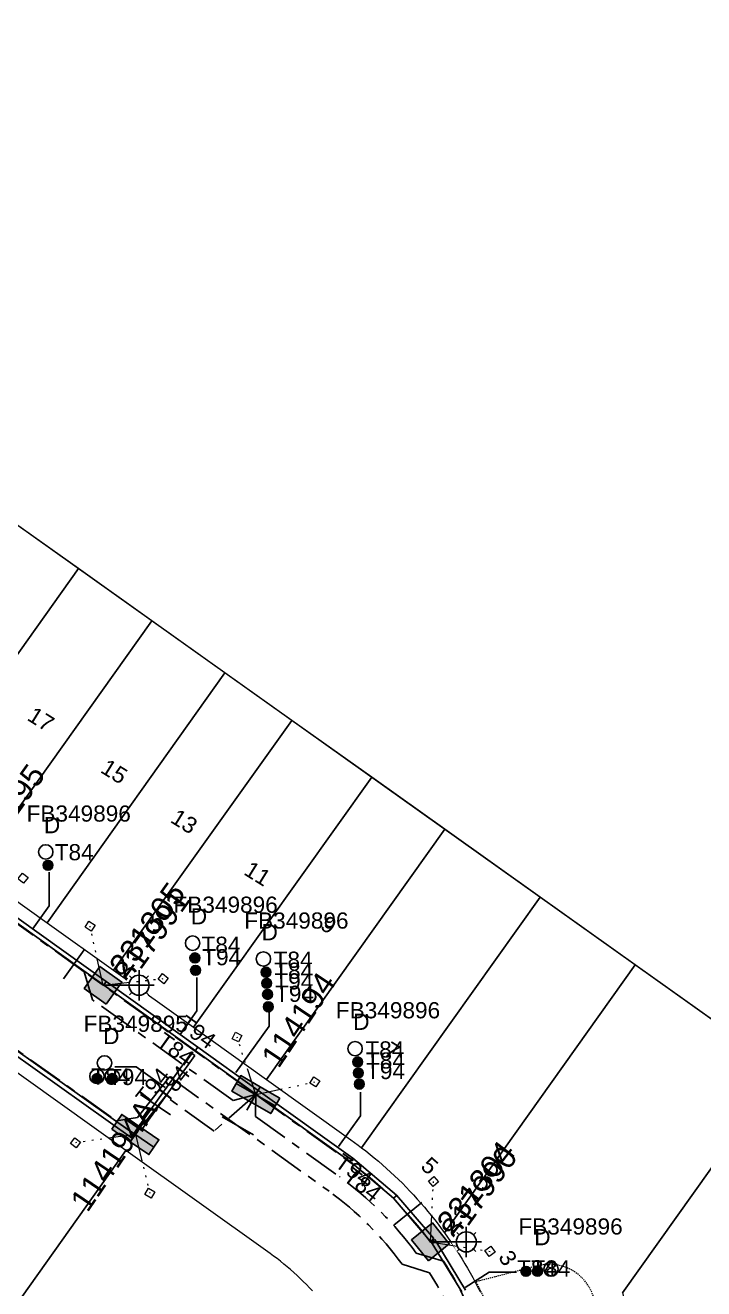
# Model space of a CAD drawing. Header units: metres. Extents: x 307635 to 308805, y 6256169 to 6257356.
# Drawn here: x 308275.2 to 308350.6, y 6257000.1 to 6257140.7 of the extents above; entities that cross this region are included whole.
import ezdxf
from ezdxf.enums import TextEntityAlignment as Align

# ---------------------------------------------------------------- set-up
doc = ezdxf.new("R2010")
doc.units = ezdxf.units.M
for name, pattern in [('Cable Exist UG', [7, 4, -1, 1, -1]), ('DASHED', [19.05, 12.7, -6.35]), ('HIDDEN2', [0.1875, 0.125, -0.0625]), ('PHANTOMX2', [6.6, 3, -0.75, 0.2, -0.75, 0.2, -0.75, 0.2, -0.75])]:
    doc.linetypes.add(name, pattern=pattern)
doc.layers.get('0').update_dxf_attribs({"color": 6})
doc.layers.get('Defpoints').update_dxf_attribs({"color": 250})
for name, color, linetype, lineweight in [('Cadastre Land Parcels_SP_EXT', 118, 'Continuous', 15), ('Cadastre Other Property_SP_EXT', 138, 'DASHED', 15), ('Mains_LV_EXT', 163, 'Continuous', 25), ('Services_SP_EXT', 42, 'PHANTOMX2', 20)]:
    doc.layers.add(name, color=color, linetype=linetype, lineweight=lineweight)
for name, color, linetype in [('Duct_SP_EXT', 30, 'Continuous'), ('Equip_SP_SL_EXT', 7, 'Continuous'), ('SupportsUG_SP_LV_EXT', 7, 'Continuous'), ('SupportsUG_SP_LV_SL_EXT', 7, 'Continuous')]:
    doc.layers.add(name, color=color, linetype=linetype)
doc.styles.add('COLUMN_LABEL', font='arial.ttf', dxfattribs={"height": 2})
doc.styles.add('iecARIAL', font='arial.ttf', dxfattribs={"height": 2})
doc.styles.add('POLE_LABEL', font='arial.ttf', dxfattribs={"height": 2})
doc.styles.add('SL_LABEL', font='arial.ttf', dxfattribs={"height": 2})
doc.styles.get("Standard").update_dxf_attribs({"font": 'arial.ttf'})

# ---------------------------------------------------------------- blocks, each defined once
blk = doc.blocks.new('COLUMN_EXT')
blk.add_hatch(color=256).paths.add_polyline_path([(1.5, -1.5), (1.5, 1.5), (-1.5, 1.5), (-1.5, -1.5)])
blk.add_lwpolyline([(1.5, 1.5), (-1.5, 1.5), (-1.5, -1.5), (1.5, -1.5)], close=True)
at = {"layer": 'Defpoints', "flags": 128}
for points in [[(0, 0), (0, -2)], [(2, -4), (-2, -4)]]:
    blk.add_lwpolyline(points, dxfattribs=at)
at = {"flags": 9}
for tag, p in [('STREETNAME', (-1.81, 1.6)), ('LOCATION', (-1.81, 1.4)), ('SUBURB', (-1.81, 1.8)), ('NOTES', (-1.81, 2)), ('COLUMN_TYPE', (-1.81, 0.4)), ('OWNED_BY', (-1.81, 0.6)), ('LEGEND', (-1.81, 1.2)), ('USAGE', (-1.81, 1)), ('STATE', (-1.81, 0.8))]:
    blk.add_attdef(tag, text='', height=0.2, rotation=180, dxfattribs=at).set_placement(p, align=Align.MIDDLE_LEFT)
at = {"flags": 1}
blk.add_attdef('Z', (-1.81, 2.35), '', height=0.2, rotation=180, dxfattribs=at)
at = {"flags": 9}
for tag, style, p in [('STRUCTURE_PLANT_NUMBER', 'POLE_LABEL', (-1.81, -0.03)), ('STREET_CODE', 'COLUMN_LABEL', (-1.81, 0.2))]:
    blk.add_attdef(tag, text='', height=0.2, rotation=180, dxfattribs=dict(at, style=style)).set_placement(p, align=Align.MIDDLE_LEFT)
at = {"style": 'COLUMN_LABEL', "width": 0.9, "flags": 8}
blk.add_attdef('ASSET_NUM', text='', height=2, rotation=270, dxfattribs=at).set_placement((2, -4), align=Align.MIDDLE_LEFT)
blk = doc.blocks.new('PILLAR_EXT')
blk.add_hatch(color=256).paths.add_polyline_path([(2.5, -1), (2.5, 1), (-2.5, 1), (-2.5, -1)])
for p, q in [((2.5, 0), (-2.5, 0)), ((0, -1), (0, 1))]:
    blk.add_line(p, q)
at = {"ltscale": 10}
blk.add_line((-2.5, 0), (2.5, 0), dxfattribs=at)
blk.add_lwpolyline([(2.5, 1), (1.25, 1), (-1.25, 1), (-2.5, 1), (-2.5, -1), (2.5, -1)], close=True)
at = {"layer": 'Defpoints'}
for p, q in [((0, 0), (0, -2)), ((2, -4), (-2, -4))]:
    blk.add_line(p, q, dxfattribs=at)
for tag, p, flags in [('STREETNAME', (0, 1.8), 9), ('SUBURB', (0, 2), 1), ('PARENT', (0, 1.6), 9), ('SUPPORT_TYPE', (0, 0.6), 9), ('OWNED_BY', (0, 0.2), 9), ('LOCATION', (0, 1.2), 9), ('LEGEND', (0, 1), 9), ('USAGE', (0, 0.8), 9), ('NOTES', (0, 1.4), 9), ('STATE', (0, 0.4), 9)]:
    blk.add_attdef(tag, p, '', height=0.2, rotation=180, dxfattribs=dict(flags=flags))
at = {"width": 0.9, "flags": 8}
blk.add_attdef('ASSET_NUM', text='', height=2, rotation=270, dxfattribs=at).set_placement((2, -4), align=Align.MIDDLE_LEFT)
blk = doc.blocks.new('DUCT_EXT')
blk.add_circle((0, 0.8), 0.8)
at = {"flags": 1}
blk.add_attdef('Z', (0, 0), '', height=0.2, dxfattribs=at)
at = {"flags": 9}
for tag, p in [('DUCT_CODE', (0, 0)), ('XSECT_TYPE', (0, -0.2)), ('STATE', (0, -0.6)), ('FB_REFERENCE', (0, -0.4)), ('NOTES', (0, -0.8))]:
    blk.add_attdef(tag, text='', height=0.2, dxfattribs=at).set_placement(p, align=Align.MIDDLE_LEFT)
blk = doc.blocks.new('SL_LANTERN_EXT')
at = {"flags": 9}
for tag, p in [('LRATECODE', (-7.4, 0)), ('LOUTREACHVOCAB', (-7.2, 0)), ('LOUTREACH', (-7, 0)), ('LANTNUMBER', (-6.6, 0)), ('LNEW', (-6.4, 0)), ('LMASTVOCAB', (-6.2, 0)), ('LMAST', (-6, 0)), ('LLAMPVOCAB', (-5.8, 0)), ('LLAMP', (-5.6, 0)), ('LEXIST', (-5.4, 0)), ('LCHARGE3PERCENT', (-5.2, 0)), ('LCHARGE3', (-5, 0)), ('LCHARGE2PERCENT', (-4.8, 0)), ('LCHARGE2', (-4.6, 0)), ('LCHARGE1PERCENT', (-4.4, 0)), ('LCHARGE1', (-4.2, 0)), ('LCATEGORY', (-4, 0)), ('LBRACKETVOCAB', (-3.8, 0)), ('LBRACKET', (-3.6, 0)), ('LKINGHEIGHT', (-3.4, 0)), ('CREPLACE', (-3.2, 0)), ('CREMOVE', (-3, 0)), ('CNUMBER', (-2.8, 0)), ('CNEW', (-2.6, 0)), ('CEXIST', (-2.4, 0)), ('USAGE', (-2.2, 0)), ('STATE', (-2, 0)), ('OWNED_BY', (-1.8, 0)), ('ORIENTATION', (-1.6, 0)), ('OPERATING_VOLTAGE', (-1.4, 0)), ('NO_PHASES', (-1.2, 0)), ('LANTERN_TYPE', (-1, 0)), ('LANTERN_PURPOSE', (-0.8, 0)), ('CONTROL_TYPE', (-0.6, 0)), ('CONSTRUCTED_VOLTAGE', (-0.4, 0))]:
    blk.add_attdef(tag, text='', height=0.001, rotation=270, dxfattribs=at).set_placement(p, align=Align.MIDDLE_LEFT)
at = {"style": 'SL_LABEL', "flags": 9}
blk.add_attdef('STREET_CODE', text='', height=0.001, rotation=270, dxfattribs=at).set_placement((0, 0), align=Align.MIDDLE_LEFT)
at = {"flags": 1}
blk.add_attdef('Z', (0, 0), '', height=0.001, rotation=270, dxfattribs=at)
at = {"width": 0.9}
blk.add_attdef('LNUMBER', text='', height=1, dxfattribs=at).set_placement((7, -1), align=Align.MIDDLE_LEFT)
at = {"flags": 9}
for tag, p in [('LREMOVE', (0, -7.6)), ('LREPLACE', (0, -7.8)), ('LTYPE', (0, -8)), ('LTYPEVOCAB', (0, -8.2)), ('LEGEND', (0, -8.4)), ('SUBURB', (0, -8.6)), ('STREETNAME', (0, -8.8)), ('LOCATION', (0, -9)), ('NOTES', (0, -9.2)), ('MAINTAINED_BY', (0, -9.86))]:
    blk.add_attdef(tag, text='', height=0.001, dxfattribs=at).set_placement(p, align=Align.MIDDLE_LEFT)
blk.add_attdef('OPERATED_BY', (0, -9.61), '', height=0.001, dxfattribs=at)
blk.add_wipeout([(5.69, 0), (5.06, -1.06), (4, -1.69), (2.94, -1.06), (2.31, 0), (2.94, 1.06), (4, 1.69), (5.06, 1.06)])
for p, q in [((4, 1.69), (4, 0)), ((0, 0), (4, 0)), ((2.94, 1.06), (3.2, 0.8)), ((5.06, 1.06), (4.8, 0.8)), ((2.94, -1.06), (3.2, -0.8)), ((4, 0), (5.69, 0)), ((4, 0), (4, -1.69)), ((5.06, -1.06), (4.8, -0.8))]:
    blk.add_line(p, q)
blk.add_circle((4, 0), 1.12)
blk = doc.blocks.new('CCP_EXT')
at = {"flags": 9}
for tag, p in [('LEGEND', (0, -1.4)), ('STATE', (0, -1.8)), ('LIFE_SUPPORT', (0, -1.6)), ('NOTES', (0, -2))]:
    blk.add_attdef(tag, text='', height=0.2, dxfattribs=at).set_placement(p, align=Align.MIDDLE_LEFT)
blk.add_wipeout([(0, 0.57), (0.57, 0), (0, -0.57), (-0.57, 0)])
blk.add_lwpolyline([(-0.57, 0), (0, 0.57), (0.57, 0), (0, -0.57), (-0.57, 0)])
at = {"flags": 1}
blk.add_attdef('Z', (0, 0), '', height=0.2, dxfattribs=at)
at = {"flags": 9}
for tag, p in [('CCP_TYPE', (0, 0)), ('CONSTRUCTED_VOLTAGE', (0, -0.2)), ('OPERATING_VOLTAGE', (0, -0.6)), ('ORIENTATION', (0, -0.8)), ('OWNED_BY', (0, -1)), ('NO_PHASES', (0, -0.4)), ('USAGE', (0, -1.2))]:
    blk.add_attdef(tag, text='', height=0.2, dxfattribs=at).set_placement(p, align=Align.MIDDLE_LEFT)
blk = doc.blocks.new('CABLE_LARGE_EXT')
h = blk.add_hatch(color=256)
edge = h.paths.add_edge_path()
edge.add_arc((0, 0.55), 0.55, 0, 360)
blk.add_circle((0, 0.55), 0.55)
at = {"flags": 1}
blk.add_attdef('Z', (0, 0), '', height=0.2, dxfattribs=at)
at = {"flags": 9}
for tag, p in [('COND_CODE', (0, 0)), ('STATE', (0, -0.4)), ('XSECT_SIZE', (0, -0.6)), ('FB_REFERENCE', (0, -0.2)), ('NOTES', (0, -0.8))]:
    blk.add_attdef(tag, text='', height=0.2, dxfattribs=at).set_placement(p, align=Align.MIDDLE_LEFT)

msp = doc.modelspace()

# ---------------------------------------------------------------- linework, layer by layer
at = {"layer": 'Cadastre Land Parcels_SP_EXT', "linetype": 'Continuous'}
for points in [[(308210.04, 6257231.81), (308196.66, 6257140.37), (308196.66, 6257140.37), (308377.3, 6257011.76)], [(308341.61, 6256999.69), (308359.33, 6257024.56), (308343.03, 6257036.16), (308321.82, 6257006.37), (308322.16, 6257005.89), (308322.5, 6257005.41), (308322.83, 6257004.92), (308323.15, 6257004.43), (308323.47, 6257003.93), (308323.78, 6257003.43), (308324.08, 6257002.93), (308324.38, 6257002.42), (308324.67, 6257001.91), (308324.96, 6257001.39), (308325.23, 6257000.87), (308325.5, 6257000.35), (308325.77, 6256999.83)], [(308307.12, 6256999.9), (308306.79, 6257000.26), (308306.46, 6257000.61), (308306.11, 6257000.95), (308305.77, 6257001.29), (308305.42, 6257001.62), (308305.06, 6257001.95), (308304.7, 6257002.27), (308304.33, 6257002.58), (308303.96, 6257002.89), (308303.58, 6257003.2), (308303.2, 6257003.49), (308302.81, 6257003.78), (308302.42, 6257004.07), (308286.38, 6257015.52), (308264.1, 6256984.18)]]:
    msp.add_lwpolyline(points, dxfattribs=at)
for points in [[(308281.1, 6257080.25), (308272.95, 6257086.05), (308253.19, 6257058.28), (308261.33, 6257052.47), (308281.1, 6257080.25)], [(308289.25, 6257074.45), (308281.1, 6257080.25), (308261.33, 6257052.47), (308269.47, 6257046.66), (308289.25, 6257074.45)], [(308297.39, 6257068.66), (308289.25, 6257074.45), (308269.47, 6257046.66), (308277.61, 6257040.85), (308297.39, 6257068.66)], [(308304.84, 6257063.35), (308297.39, 6257068.66), (308277.61, 6257040.85), (308285.01, 6257035.56), (308304.84, 6257063.35)], [(308313.73, 6257057.03), (308304.84, 6257063.35), (308285.01, 6257035.56), (308293.89, 6257029.22), (308313.73, 6257057.03)], [(308321.84, 6257051.25), (308313.73, 6257057.03), (308293.89, 6257029.22), (308302.03, 6257023.41), (308321.84, 6257051.25)], [(308332.45, 6257043.7), (308321.84, 6257051.25), (308302.03, 6257023.41), (308311.41, 6257016.71), (308311.81, 6257016.42), (308312.2, 6257016.13), (308312.59, 6257015.83), (308332.45, 6257043.7)], [(308343.03, 6257036.16), (308332.45, 6257043.7), (308312.59, 6257015.83), (308313.07, 6257015.47), (308313.54, 6257015.09), (308314.01, 6257014.71), (308314.47, 6257014.32), (308314.92, 6257013.93), (308315.38, 6257013.53), (308315.82, 6257013.12), (308316.26, 6257012.71), (308316.7, 6257012.29), (308317.13, 6257011.87), (308317.55, 6257011.44), (308317.97, 6257011.01), (308318.38, 6257010.57), (308318.79, 6257010.12), (308319.19, 6257009.67), (308319.58, 6257009.21), (308319.97, 6257008.75), (308320.35, 6257008.29), (308320.73, 6257007.82), (308321.1, 6257007.34), (308321.46, 6257006.86), (308321.82, 6257006.37), (308343.03, 6257036.16)], [(308286.38, 6257015.52), (308271.73, 6257025.98), (308263.82, 6257014.85), (308261.82, 6257000.97), (308259.81, 6256987.1), (308264.1, 6256984.18), (308286.38, 6257015.52)], [(308377.35, 6257003.68), (308377.35, 6257004.8), (308377.35, 6257005.92), (308377.33, 6257007.04), (308377.31, 6257008.17), (308377.29, 6257009.29), (308377.25, 6257010.41), (308377.3, 6257011.76), (308359.33, 6257024.56), (308341.61, 6256999.69), (308342.85, 6256994.84), (308377.35, 6257003.68)]]:
    msp.add_lwpolyline(points, close=True, dxfattribs=at)
at = {"layer": 'Cadastre Other Property_SP_EXT', "linetype": 'HIDDEN2'}
msp.add_lwpolyline([(308329.7, 6256988.08), (308335.76, 6256989.59), (308335.76, 6256989.59, 0.426835), (308339.24, 6256995.99), (308339.24, 6256995.99), (308338.42, 6256999.12), (308338.42, 6256999.12, 0.419081), (308331.98, 6257002.64), (308331.98, 6257002.64), (308325.33, 6257000.92), (308325.33, 6257000.92, -0.071143), (308329.32, 6256989.5), (308329.32, 6256989.5), (308329.7, 6256988.08)], format="xyb", close=True, dxfattribs=at)
at = {"layer": 'Duct_SP_EXT'}
for p, q in [((308294.11, 6257026.62), (308294.25, 6257026.81)), ((308294.11, 6257026.62), (308294.25, 6257026.81)), ((308294.11, 6257026.62), (308300.81, 6257021.82)), ((308294.39, 6257027.01), (308294.25, 6257026.81)), ((308294.39, 6257027.01), (308294.25, 6257026.81)), ((308287.75, 6257018.12), (308293.65, 6257026.36)), ((308288.14, 6257017.84), (308294.04, 6257026.08)), ((308293.65, 6257026.36), (308293.84, 6257026.22)), ((308294.04, 6257026.08), (308293.84, 6257026.22)), ((308301.09, 6257022.21), (308300.95, 6257022.02)), ((308301.09, 6257022.21), (308300.95, 6257022.02)), ((308300.81, 6257021.82), (308300.95, 6257022.02)), ((308300.81, 6257021.82), (308300.95, 6257022.02)), ((308287.75, 6257018.12), (308287.94, 6257017.98)), ((308288.14, 6257017.84), (308287.94, 6257017.98)), ((308287.12, 6257016.86), (308287.26, 6257017.05)), ((308287.4, 6257017.25), (308287.26, 6257017.05)), ((308311.34, 6257014.28), (308311.48, 6257014.47)), ((308311.34, 6257014.28), (308311.48, 6257014.47)), ((308311.34, 6257014.28), (308311.34, 6257014.28)), ((308311.34, 6257014.28), (308316.14, 6257010.2)), ((308311.62, 6257014.67), (308311.48, 6257014.47)), ((308311.63, 6257014.66), (308311.48, 6257014.47)), ((308311.62, 6257014.67), (308311.63, 6257014.66)), ((308311.63, 6257014.66), (308316.48, 6257010.54)), ((308316.14, 6257010.2), (308316.31, 6257010.37)), ((308316.48, 6257010.54), (308316.31, 6257010.37))]:
    msp.add_line(p, q, dxfattribs=at)
for points in [[(308277.86, 6257046.46), (308277.86, 6257042.73), (308275.99, 6257040.12)], [(308294.27, 6257034.78), (308294.27, 6257031.05), (308292.4, 6257028.44)], [(308285.15, 6257024.82), (308287.52, 6257024.82), (308290.73, 6257022.52)], [(308312.49, 6257022.02), (308312.49, 6257019.38), (308310.04, 6257015.96)], [(308329.83, 6257001.98), (308326.78, 6257001.98), (308324.1, 6257000.29)]]:
    msp.add_lwpolyline(points, dxfattribs=at)
at = {"layer": 'Mains_LV_EXT', "linetype": 'Cable Exist UG'}
msp.add_lwpolyline([(308300.82, 6257021.74), (308296.18, 6257017.68), (308296.18, 6257017.68), (308290.79, 6257021.55), (308287.43, 6257017.3)], dxfattribs=at)

# ---------------------------------------------------------------- block references
at = {"layer": 'Duct_SP_EXT'}
for name, p, rotation in [('DUCT_EXT', (308278.27, 6257048.73), 90.01626128659078), ('CABLE_LARGE_EXT', (308278.27, 6257047.24), 90.01626128659078), ('DUCT_EXT', (308294.6, 6257038.58), 90.01626128659078), ('DUCT_EXT', (308302.47, 6257036.82), 90.01626128659078), ('CABLE_LARGE_EXT', (308294.68, 6257035.56), 90.01626128659078), ('CABLE_LARGE_EXT', (308302.51, 6257035.35), 90), ('CABLE_LARGE_EXT', (308302.59, 6257034.12), 90), ('CABLE_LARGE_EXT', (308302.69, 6257032.88), 90.01626128659078), ('CABLE_LARGE_EXT', (308302.77, 6257031.5), 90.01626128659078), ('DUCT_EXT', (308312.67, 6257026.85), 90.01626128659078), ('CABLE_LARGE_EXT', (308312.71, 6257025.37), 90), ('CABLE_LARGE_EXT', (308312.78, 6257024.14), 90), ('CABLE_LARGE_EXT', (308312.89, 6257022.9), 90.01626128659078)]:
    msp.add_blockref(name, p, dxfattribs=dict(at, rotation=rotation))
for name, p in [('DUCT_EXT', (308284, 6257024.46)), ('DUCT_EXT', (308283.16, 6257022.97)), ('CABLE_LARGE_EXT', (308283.16, 6257022.97)), ('DUCT_EXT', (308284.86, 6257022.97)), ('CABLE_LARGE_EXT', (308284.86, 6257022.97)), ('CABLE_LARGE_EXT', (308330.87, 6257001.53)), ('CABLE_LARGE_EXT', (308332.17, 6257001.55)), ('DUCT_EXT', (308333.66, 6257001.53))]:
    msp.add_blockref(name, p, dxfattribs=at)
at = {"layer": 'SupportsUG_SP_LV_SL_EXT'}
ref = msp.add_blockref('COLUMN_EXT', (308283.84, 6257033.9), dxfattribs=dict(at, rotation=234.4003321838657))
ref.add_attrib('ASSET_NUM', '817991', dxfattribs={"layer": '0', "height": 2.5, "rotation": 54.4003, "style": 'COLUMN_LABEL'}).set_placement((308285.84, 6257034.65), align=Align.MIDDLE_LEFT)
ref = msp.add_blockref('COLUMN_EXT', (308320.24, 6257005.35), dxfattribs=dict(at, rotation=218.970325786021))
ref.add_attrib('ASSET_NUM', '817990', dxfattribs={"layer": '0', "height": 2.5, "rotation": 54.1623, "style": 'COLUMN_LABEL'}).set_placement((308322.24, 6257006.1), align=Align.MIDDLE_LEFT)

# ---------------------------------------------------------------- texts
at = {"layer": 'Cadastre Land Parcels_SP_EXT'}
for s, rotation, p in [('17', 328.1312, (308275.28, 6257063.46)), ('15', 328.1355, (308283.43, 6257057.65)), ('13', 328.1195, (308291.21, 6257052.1)), ('11', 328.1307, (308299.37, 6257046.29)), ('9', 328.127, (308307.87, 6257040.23)), ('7', 328.1284, (308314.9, 6257026.21)), ('5', 318.6522, (308319.05, 6257013.61)), ('3', 302.2798, (308327.73, 6257003.68))]:
    msp.add_text(s, height=1.8, rotation=rotation, dxfattribs=at).set_placement(p)
at = {"layer": 'Duct_SP_EXT'}
for s, p in [('FB349896', (308275.33, 6257052.1)), ('D', (308277.26, 6257050.81)), ('T84', (308278.46, 6257047.8)), ('FB349896', (308291.67, 6257041.96)), ('D', (308293.6, 6257040.67)), ('FB349896', (308299.54, 6257040.2)), ('D', (308301.47, 6257038.9)), ('T84', (308294.79, 6257037.5)), ('T94', (308294.87, 6257036.12)), ('T84', (308302.81, 6257035.84)), ('T84', (308302.88, 6257034.61)), ('T94', (308302.89, 6257033.43)), ('T94', (308302.97, 6257032.05)), ('FB349896', (308309.73, 6257030.22)), ('D', (308311.66, 6257028.93)), ('FB349895', (308281.67, 6257028.72)), ('D', (308283.85, 6257027.35)), ('T84', (308313.01, 6257025.86)), ('T84', (308313.08, 6257024.63)), ('T94', (308313.09, 6257023.46)), ('T84', (308282.53, 6257022.84)), ('T94', (308284.39, 6257022.8)), ('FB349896', (308330.03, 6257006.17)), ('D', (308331.8, 6257004.98)), ('T84', (308331.47, 6257001.5))]:
    msp.add_text(s, height=1.8, dxfattribs=at).set_placement(p)
at = {"layer": 'Mains_LV_EXT'}
for s, rotation, p in [('T94', 324.4003, (308292.02, 6257029.21)), ('T84', 324.4003, (308289.61, 6257027.3)), ('T94', 51.7096, (308288.75, 6257020.41)), ('T84', 51.7096, (308290.97, 6257020.66)), ('T94', 324.4005, (308309.47, 6257013.84)), ('T84', 321.8117, (308310.45, 6257012.37))]:
    msp.add_text(s, height=1.8, rotation=rotation, dxfattribs=at).set_placement(p)

# ---------------------------------------------------------------- next in the draw order: block references
at = {"layer": 'Equip_SP_SL_EXT'}
ref = msp.add_blockref('SL_LANTERN_EXT', (308283.84, 6257033.9), dxfattribs=at)
ref.add_attrib('ASSET_NUM', '231305', dxfattribs={"layer": '0', "height": 2.5, "rotation": 54.4003, "style": 'iecARIAL'}).set_placement((308285.34, 6257035.4), align=Align.MIDDLE_LEFT)
ref = msp.add_blockref('SL_LANTERN_EXT', (308320.24, 6257005.35), dxfattribs=at)
ref.add_attrib('ASSET_NUM', '231304', dxfattribs={"layer": '0', "height": 2.5, "rotation": 52.2696, "style": 'iecARIAL'}).set_placement((308321.74, 6257006.85), align=Align.MIDDLE_LEFT)
at = {"layer": 'Services_SP_EXT'}
for p, rotation in [((308274.93, 6257045.81), 186.4003321286232), ((308282.39, 6257040.47), 282.4003320491164), ((308298.74, 6257028.13), 288.0344497073248), ((308307.4, 6257023.14), 192.0344497694315), ((308280.77, 6257016.38), 7.825351941742553), ((308289.04, 6257010.77), 103.8253521122623)]:
    msp.add_blockref('CCP_EXT', p, dxfattribs=dict(at, rotation=rotation))

# ---------------------------------------------------------------- next in the draw order: linework, layer by layer
at = {"layer": 'Duct_SP_EXT'}
for p, q in [((308268.25, 6257045.13), (308283.91, 6257033.92)), ((308268.53, 6257045.52), (308284.19, 6257034.31)), ((308283.91, 6257033.92), (308284.05, 6257034.11)), ((308283.91, 6257033.92), (308284.05, 6257034.11)), ((308284.19, 6257034.31), (308284.05, 6257034.11)), ((308284.19, 6257034.31), (308284.05, 6257034.11)), ((308273.6, 6257026.5), (308287.12, 6257016.86)), ((308273.88, 6257026.89), (308287.4, 6257017.25)), ((308294.39, 6257027.01), (308301.09, 6257022.21)), ((308301.09, 6257022.21), (308311.62, 6257014.67)), ((308300.81, 6257021.82), (308311.34, 6257014.28)), ((308316.14, 6257010.2), (308320.27, 6257005.41)), ((308316.48, 6257010.54), (308320.63, 6257005.72)), ((308320.27, 6257005.41), (308320.45, 6257005.57)), ((308320.32, 6257005.36), (308320.52, 6257005.49)), ((308320.32, 6257005.36), (308320.45, 6257005.16)), ((308320.63, 6257005.72), (308320.45, 6257005.57)), ((308320.45, 6257005.16), (308320.65, 6257005.29)), ((308320.45, 6257005.16), (308320.65, 6257005.29)), ((308320.73, 6257005.62), (308320.52, 6257005.49)), ((308320.85, 6257005.42), (308320.65, 6257005.29)), ((308320.86, 6257005.42), (308320.65, 6257005.29)), ((308320.73, 6257005.62), (308320.85, 6257005.42)), ((308320.85, 6257005.42), (308320.86, 6257005.42)), ((308320.86, 6257005.42), (308324.16, 6257000)), ((308320.45, 6257005.16), (308320.45, 6257005.16)), ((308320.45, 6257005.16), (308323.74, 6256999.78))]:
    msp.add_line(p, q, dxfattribs=at)
msp.add_lwpolyline([(308302.32, 6257030.94), (308302.32, 6257029.36), (308298.61, 6257024.19)], dxfattribs=at)
at = {"layer": 'Services_SP_EXT'}
for points in [[(308283.84, 6257033.9), (308282.39, 6257040.47)], [(308300.82, 6257021.74), (308298.74, 6257028.13)], [(308300.82, 6257021.74), (308307.4, 6257023.14)], [(308287.43, 6257017.3), (308280.77, 6257016.38)], [(308287.43, 6257017.3), (308289.04, 6257010.77)]]:
    msp.add_lwpolyline(points, dxfattribs=at)

# ---------------------------------------------------------------- next in the draw order: block references
at = {"layer": 'Duct_SP_EXT', "rotation": 90.01626128659078}
msp.add_blockref('CABLE_LARGE_EXT', (308294.6, 6257036.94), dxfattribs=at)
at = {"layer": 'Services_SP_EXT'}
for p, rotation in [((308290.52, 6257034.64), 186.4003321286232), ((308320.59, 6257012.07), 266.9703257525214), ((308326.88, 6257004.3), 170.9703259597898)]:
    msp.add_blockref('CCP_EXT', p, dxfattribs=dict(at, rotation=rotation))
at = {"layer": 'SupportsUG_SP_LV_EXT'}
ref = msp.add_blockref('PILLAR_EXT', (308268.24, 6257045.06), dxfattribs=dict(at, rotation=324.4003320790925))
ref.add_attrib('ASSET_NUM', '114195', dxfattribs={"layer": '0', "height": 2.5, "rotation": 54.4003, "style": 'iecARIAL'}).set_placement((308269.74, 6257048.56), align=Align.MIDDLE_LEFT)
ref = msp.add_blockref('PILLAR_EXT', (308300.82, 6257021.74), dxfattribs=dict(at, rotation=330.0344496909653))
ref.add_attrib('ASSET_NUM', '114194', dxfattribs={"layer": '0', "height": 2.5, "rotation": 56.157, "style": 'iecARIAL'}).set_placement((308302.32, 6257025.24), align=Align.MIDDLE_LEFT)
ref = msp.add_blockref('PILLAR_EXT', (308287.43, 6257017.3), dxfattribs=dict(at, rotation=145.8253521280708))
ref.add_attrib('ASSET_NUM', '114194A', dxfattribs={"layer": '0', "height": 2.5, "rotation": 55.8254, "style": 'iecARIAL'}).set_placement((308288.93, 6257020.8), align=Align.MIDDLE_RIGHT)

# ---------------------------------------------------------------- next in the draw order: texts
at = {"layer": 'Duct_SP_EXT'}
msp.add_text('T84', height=1.8, dxfattribs=at).set_placement((308329.89, 6257001.52))

# ---------------------------------------------------------------- next in the draw order: linework, layer by layer
for p, q in [((308283.91, 6257033.92), (308294.11, 6257026.62)), ((308284.19, 6257034.31), (308294.39, 6257027.01))]:
    msp.add_line(p, q, dxfattribs=at)
at = {"layer": 'Mains_LV_EXT', "linetype": 'Cable Exist UG'}
for points in [[(308300.82, 6257021.74), (308298.3, 6257021.08), (308298.3, 6257021.08), (308282.68, 6257032.27), (308281.75, 6257035.39), (308281.75, 6257035.39), (308268.33, 6257045)], [(308300.82, 6257021.74), (308283.84, 6257033.9)]]:
    msp.add_lwpolyline(points, dxfattribs=at)
for points in [[(308264.38, 6257033.74), (308285.32, 6257018.81), (308287.66, 6257019.2), (308287.66, 6257019.2), (308290, 6257022.17), (308291.22, 6257023.72), (308291.22, 6257023.72), (308308.97, 6257010.99), (308308.97, 6257010.99, -0.078781), (308317.1, 6257002.86), (308317.1, 6257002.86), (308320.16, 6257001.91), (308320.16, 6257001.91, -0.058672), (308324.01, 6256993.85)], [(308300.82, 6257021.74), (308300.79, 6257019.3), (308300.79, 6257019.3), (308310.13, 6257012.61), (308310.13, 6257012.61, -0.078222), (308318.66, 6257004.11), (308318.66, 6257004.11), (308321.71, 6257003.2), (308321.71, 6257003.2, -0.060302), (308325.91, 6256994.49), (308325.91, 6256994.49), (308326.57, 6256994.62), (308326.57, 6256994.62), (308329.3, 6256995.27), (308331.04, 6256994.54)], [(308300.82, 6257021.74), (308311.3, 6257014.23), (308311.3, 6257014.23, -0.078261), (308320.28, 6257005.29)]]:
    msp.add_lwpolyline(points, format="xyb", dxfattribs=at)
at = {"layer": 'Services_SP_EXT'}
for points in [[(308283.84, 6257033.9), (308290.52, 6257034.64)], [(308320.24, 6257005.35), (308320.59, 6257012.07)], [(308320.24, 6257005.35), (308326.88, 6257004.3)]]:
    msp.add_lwpolyline(points, dxfattribs=at)

doc.saveas('drawing.dxf')
